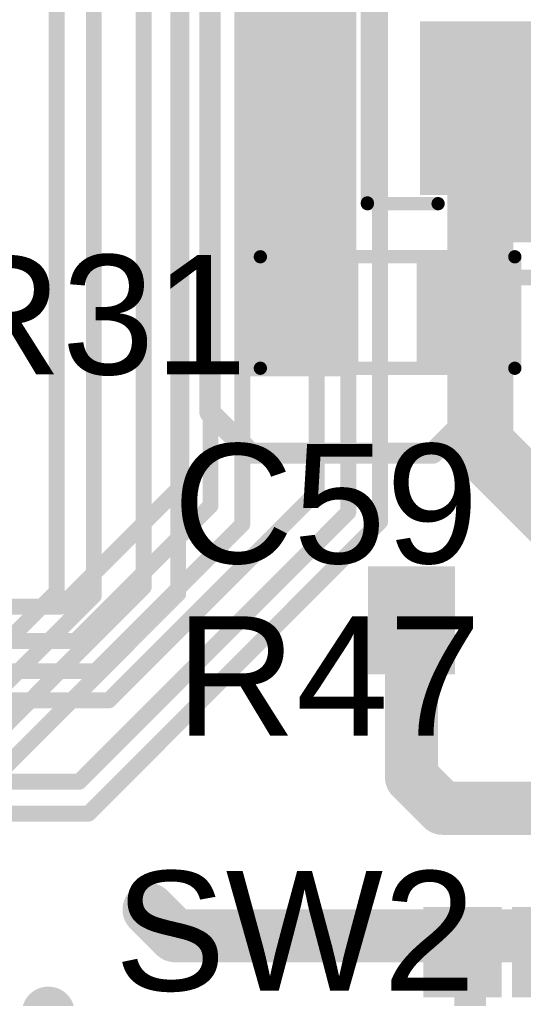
# Model space of a CAD drawing. Header units: millimetres. Extents: x -0.39 to 4.37, y -0.38 to 3.54.
# Drawn here: x 1.289 to 1.4791, y 0.0394 to 0.4082 of the extents above; entities that cross this region are included whole.
import ezdxf

# ---------------------------------------------------------------- set-up
doc = ezdxf.new("R2010")
doc.units = ezdxf.units.MM
doc.header["$MEASUREMENT"] = 0
for name, color, linetype in [('BottomLayer', 5, 'Continuous'), ('BottomPaste', 16, 'Continuous'), ('BottomSolder', 6, 'Continuous'), ('TopLayer', 1, 'Continuous'), ('TopOverlay', 2, 'Continuous'), ('TopPaste', 8, 'Continuous'), ('TopSolder', 216, 'Continuous'), ('ViaHoleLayer', 16, 'Continuous')]:
    doc.layers.add(name, color=color, linetype=linetype)
doc.styles.add('Arial', font='', dxfattribs={"height": 0.2})
doc.styles.get('Arial').set_extended_font_data('Arial')

# ---------------------------------------------------------------- blocks, each defined once
blk = doc.blocks.new('PSPMAA0412_1R0M_ANP_2')
at = {"layer": 'TopLayer'}
for points in [[(-0.09744, 0.04528), (-0.04232, 0.04528), (-0.04232, -0.04528), (-0.09744, -0.04528)], [(0.04232, 0.04528), (0.09744, 0.04528), (0.09744, -0.04528), (0.04232, -0.04528)]]:
    blk.add_hatch(color=1, dxfattribs=at).paths.add_polyline_path(points)
at = {"layer": 'TopPaste'}
for points in [[(-0.09744, 0.04528), (-0.04232, 0.04528), (-0.04232, -0.04528), (-0.09744, -0.04528)], [(0.04232, 0.04528), (0.09744, 0.04528), (0.09744, -0.04528), (0.04232, -0.04528)]]:
    blk.add_hatch(color=8, dxfattribs=at).paths.add_polyline_path(points)
at = {"layer": 'TopSolder'}
for points in [[(-0.10144, 0.04928), (-0.03832, 0.04928), (-0.03832, -0.04928), (-0.10144, -0.04928)], [(0.03832, 0.04928), (0.10144, 0.04928), (0.10144, -0.04928), (0.03832, -0.04928)]]:
    blk.add_hatch(color=216, dxfattribs=at).paths.add_polyline_path(points)
at = {"layer": 'TopOverlay', "const_width": 0.005}
for points in [[(-0.08688, 0.056), (-0.08688, 0.08268)], [(0, 0.08268), (-0.08661, 0.08268)], [(0.08661, 0.08268), (0, 0.08268)], [(0.08688, 0.056), (0.08688, 0.08268)], [(-0.08688, -0.08268), (-0.08688, -0.056)], [(0.08688, -0.08268), (0.08688, -0.056)], [(0, -0.08268), (-0.08661, -0.08268)], [(0.08661, -0.08268), (0, -0.08268)]]:
    blk.add_lwpolyline(points, dxfattribs=at)
at = {"layer": 'TopOverlay', "const_width": 0.0025}
for points in [[(-0.08813, 0.08268, 1), (-0.08563, 0.08268, 1)], [(-0.08786, 0.08268, 1), (-0.08536, 0.08268, 1)], [(-0.00125, 0.08268, 1), (0.00125, 0.08268, 1)], [(-0.00125, 0.08268, 1), (0.00125, 0.08268, 1)], [(0.08536, 0.08268, 1), (0.08786, 0.08268, 1)], [(0.08563, 0.08268, 1), (0.08813, 0.08268, 1)], [(-0.08813, 0.056, 1), (-0.08563, 0.056, 1)], [(0.08563, 0.056, 1), (0.08813, 0.056, 1)], [(-0.08813, -0.056, 1), (-0.08563, -0.056, 1)], [(0.08563, -0.056, 1), (0.08813, -0.056, 1)], [(-0.08813, -0.08268, 1), (-0.08563, -0.08268, 1)], [(-0.08786, -0.08268, 1), (-0.08536, -0.08268, 1)], [(-0.00125, -0.08268, 1), (0.00125, -0.08268, 1)], [(-0.00125, -0.08268, 1), (0.00125, -0.08268, 1)], [(0.08536, -0.08268, 1), (0.08786, -0.08268, 1)], [(0.08563, -0.08268, 1), (0.08813, -0.08268, 1)]]:
    blk.add_lwpolyline(points, format="xyb", close=True, dxfattribs=at)
blk = doc.blocks.new('DFN1006_2L_B_269')
at = {"layer": 'BottomLayer'}
for points in [[(-0.02756, 0.01299), (-0.00591, 0.01299), (-0.00591, -0.01299), (-0.02756, -0.01299)], [(0.00591, 0.01299), (0.02756, 0.01299), (0.02756, -0.01299), (0.00591, -0.01299)]]:
    blk.add_hatch(color=5, dxfattribs=at).paths.add_polyline_path(points)
at = {"layer": 'BottomPaste'}
for points in [[(-0.02756, 0.01299), (-0.00591, 0.01299), (-0.00591, -0.01299), (-0.02756, -0.01299)], [(0.00591, 0.01299), (0.02756, 0.01299), (0.02756, -0.01299), (0.00591, -0.01299)]]:
    blk.add_hatch(color=16, dxfattribs=at).paths.add_polyline_path(points)
at = {"layer": 'BottomSolder'}
for points in [[(-0.03156, 0.01699), (-0.00191, 0.01699), (-0.00191, -0.01699), (-0.03156, -0.01699)], [(0.00191, 0.01699), (0.03156, 0.01699), (0.03156, -0.01699), (0.00191, -0.01699)]]:
    blk.add_hatch(color=6, dxfattribs=at).paths.add_polyline_path(points)
blk = doc.blocks.new('SOD_323_B_270')
at = {"layer": 'BottomLayer'}
for points in [[(-0.0563, 0.01634), (-0.0315, 0.01634), (-0.0315, -0.01634), (-0.0563, -0.01634)], [(0.0315, 0.01634), (0.0563, 0.01634), (0.0563, -0.01634), (0.0315, -0.01634)]]:
    blk.add_hatch(color=5, dxfattribs=at).paths.add_polyline_path(points)
at = {"layer": 'BottomPaste'}
for points in [[(-0.0563, 0.01634), (-0.0315, 0.01634), (-0.0315, -0.01634), (-0.0563, -0.01634)], [(0.0315, 0.01634), (0.0563, 0.01634), (0.0563, -0.01634), (0.0315, -0.01634)]]:
    blk.add_hatch(color=16, dxfattribs=at).paths.add_polyline_path(points)
at = {"layer": 'BottomSolder'}
for points in [[(-0.0603, 0.02034), (-0.0275, 0.02034), (-0.0275, -0.02034), (-0.0603, -0.02034)], [(0.0275, 0.02034), (0.0603, 0.02034), (0.0603, -0.02034), (0.0275, -0.02034)]]:
    blk.add_hatch(color=6, dxfattribs=at).paths.add_polyline_path(points)
blk = doc.blocks.new('CAP0805_B_318')
at = {"layer": 'BottomLayer'}
for points in [[(-0.06, 0.03), (-0.02, 0.03), (-0.02, -0.03), (-0.06, -0.03)], [(0.02, 0.03), (0.06, 0.03), (0.06, -0.03), (0.02, -0.03)]]:
    blk.add_hatch(color=5, dxfattribs=at).paths.add_polyline_path(points)
at = {"layer": 'BottomPaste'}
for points in [[(-0.06, 0.03), (-0.02, 0.03), (-0.02, -0.03), (-0.06, -0.03)], [(0.02, 0.03), (0.06, 0.03), (0.06, -0.03), (0.02, -0.03)]]:
    blk.add_hatch(color=16, dxfattribs=at).paths.add_polyline_path(points)
at = {"layer": 'BottomSolder'}
for points in [[(-0.06276, 0.03276), (-0.01724, 0.03276), (-0.01724, -0.03276), (-0.06276, -0.03276)], [(0.01724, 0.03276), (0.06276, 0.03276), (0.06276, -0.03276), (0.01724, -0.03276)]]:
    blk.add_hatch(color=6, dxfattribs=at).paths.add_polyline_path(points)
blk = doc.blocks.new('TS_1185EC_C_D_B_373')
at = {"layer": 'TopLayer'}
for points in [[(-0.10039, 0.04725), (-0.05118, 0.04725), (-0.05118, 0.01181), (-0.10039, 0.01181)], [(0.05118, 0.04725), (0.10039, 0.04725), (0.10039, 0.01181), (0.05118, 0.01181)], [(-0.10039, -0.01181), (-0.05118, -0.01181), (-0.05118, -0.04724), (-0.10039, -0.04724)], [(0.05118, -0.01181), (0.10039, -0.01181), (0.10039, -0.04724), (0.05118, -0.04724)]]:
    blk.add_hatch(color=1, dxfattribs=at).paths.add_polyline_path(points)
at = {"layer": 'TopPaste'}
for points in [[(-0.10039, 0.04725), (-0.05118, 0.04725), (-0.05118, 0.01181), (-0.10039, 0.01181)], [(0.05118, 0.04725), (0.10039, 0.04725), (0.10039, 0.01181), (0.05118, 0.01181)], [(-0.10039, -0.01181), (-0.05118, -0.01181), (-0.05118, -0.04724), (-0.10039, -0.04724)], [(0.05118, -0.01181), (0.10039, -0.01181), (0.10039, -0.04724), (0.05118, -0.04724)]]:
    blk.add_hatch(color=8, dxfattribs=at).paths.add_polyline_path(points)
at = {"layer": 'TopSolder'}
for points in [[(-0.10439, 0.05125), (-0.04718, 0.05125), (-0.04718, 0.00781), (-0.10439, 0.00781)], [(0.04718, 0.05125), (0.10439, 0.05125), (0.10439, 0.00781), (0.04718, 0.00781)], [(-0.10439, -0.00781), (-0.04718, -0.00781), (-0.04718, -0.05124), (-0.10439, -0.05124)], [(0.04718, -0.00781), (0.10439, -0.00781), (0.10439, -0.05124), (0.04718, -0.05124)]]:
    blk.add_hatch(color=216, dxfattribs=at).paths.add_polyline_path(points)
at = {"layer": 'TopOverlay'}
for points, const_width in [([(-0.084, 0.061, 1), (-0.094, 0.061, 1)], 0.01), ([(-0.0965, 0.061, 1), (-0.0915, 0.061, 1)], 0.005), ([(-0.0865, 0.061, 1), (-0.0815, 0.061, 1)], 0.005), ([(-0.06925, 0.06, 1), (-0.06675, 0.06, 1)], 0.0025), ([(0.06675, 0.06, 1), (0.06925, 0.06, 1)], 0.0025), ([(-0.06925, -0.06, 1), (-0.06675, -0.06, 1)], 0.0025), ([(0.06675, -0.06, 1), (0.06925, -0.06, 1)], 0.0025)]:
    blk.add_lwpolyline(points, format="xyb", close=True, dxfattribs=dict(at, const_width=const_width))
at = {"layer": 'TopOverlay', "const_width": 0.005}
for points in [[(-0.068, 0.06), (0.068, 0.06)], [(-0.068, -0.06), (0.068, -0.06)]]:
    blk.add_lwpolyline(points, dxfattribs=at)
blk = doc.blocks.new('RES0603_405')
at = {"layer": 'TopLayer'}
for points in [[(-0.015, 0.0175), (-0.015, -0.0175), (-0.045, -0.0175), (-0.045, 0.0175)], [(0.045, 0.0175), (0.045, -0.0175), (0.015, -0.0175), (0.015, 0.0175)]]:
    blk.add_hatch(color=1, dxfattribs=at).paths.add_polyline_path(points)
at = {"layer": 'TopPaste'}
for points in [[(-0.015, 0.0175), (-0.015, -0.0175), (-0.045, -0.0175), (-0.045, 0.0175)], [(0.045, 0.0175), (0.045, -0.0175), (0.015, -0.0175), (0.015, 0.0175)]]:
    blk.add_hatch(color=8, dxfattribs=at).paths.add_polyline_path(points)
at = {"layer": 'TopSolder'}
for points in [[(-0.011, 0.0215), (-0.011, -0.0215), (-0.049, -0.0215), (-0.049, 0.0215)], [(0.049, 0.0215), (0.049, -0.0215), (0.011, -0.0215), (0.011, 0.0215)]]:
    blk.add_hatch(color=216, dxfattribs=at).paths.add_polyline_path(points)
at = {"layer": 'TopOverlay', "const_width": 0.005}
for points in [[(0.048, 0.021), (-0.048, 0.021)], [(-0.048, 0.021), (-0.048, -0.021)], [(0.048, 0.021), (0.048, -0.021)], [(0.048, -0.021), (-0.048, -0.021)]]:
    blk.add_lwpolyline(points, dxfattribs=at)
at = {"layer": 'TopOverlay', "const_width": 0.0025}
for points in [[(-0.04925, 0.021, 1), (-0.04675, 0.021, 1)], [(-0.04925, 0.021, 1), (-0.04675, 0.021, 1)], [(0.04675, 0.021, 1), (0.04925, 0.021, 1)], [(0.04675, 0.021, 1), (0.04925, 0.021, 1)], [(-0.04925, -0.021, 1), (-0.04675, -0.021, 1)], [(-0.04925, -0.021, 1), (-0.04675, -0.021, 1)], [(0.04675, -0.021, 1), (0.04925, -0.021, 1)], [(0.04675, -0.021, 1), (0.04925, -0.021, 1)]]:
    blk.add_lwpolyline(points, format="xyb", close=True, dxfattribs=at)

msp = doc.modelspace()

# ---------------------------------------------------------------- hatches: boundary and pattern name
at = {"layer": 'BottomLayer'}
h = msp.add_hatch(color=5, dxfattribs=at)
edge = h.paths.add_edge_path()
edge.add_arc((1.33782, 0.07282), 0.00492, 0, 360)
at = {"layer": 'BottomSolder'}
h = msp.add_hatch(color=6, dxfattribs=at)
edge = h.paths.add_edge_path()
edge.add_arc((1.33782, 0.07282), 0.00892, 0, 360)
at = {"layer": 'TopLayer'}
msp.add_hatch(color=1, dxfattribs=at).paths.add_polyline_path([(1.37382, 0.27382), (1.41582, 0.27382), (1.41582, 0.44982), (1.37382, 0.44982)])
h = msp.add_hatch(color=1, dxfattribs=at)
edge = h.paths.add_edge_path()
edge.add_arc((1.33782, 0.07282), 0.00492, 0, 360)
at = {"layer": 'TopSolder'}
h = msp.add_hatch(color=216, dxfattribs=at)
edge = h.paths.add_edge_path()
edge.add_arc((1.33782, 0.07282), 0.00892, 0, 360)
at = {"layer": 'ViaHoleLayer'}
h = msp.add_hatch(color=16, dxfattribs=at)
edge = h.paths.add_edge_path()
edge.add_arc((1.33782, 0.07282), 0.00394, 0, 360)

# ---------------------------------------------------------------- linework, layer by layer
at = {"layer": 'BottomLayer'}
for points, const_width in [([(1.35, 0.23256), (1.35, 0.597)], 0.006), ([(1.361, 0.225), (1.361, 0.587)], 0.006), ([(1.373, 0.218), (1.373, 0.577)], 0.006), ([(1.40108, 0.23008), (1.40108, 0.5794)], 0.006), ([(1.413, 0.22256), (1.413, 0.572)], 0.006), ([(1.425, 0.219), (1.425, 0.561)], 0.006), ([(1.46282, 0.24818), (1.46282, 0.37482)], 0.025), ([(1.46282, 0.24818), (1.50086, 0.21014)], 0.025), ([(1.30444, 0.187), (1.35, 0.23256)], 0.006), ([(1.32267, 0.15167), (1.40108, 0.23008)], 0.006), ([(1.31, 0.174), (1.361, 0.225)], 0.006), ([(1.31144, 0.121), (1.413, 0.22256)], 0.006), ([(1.315, 0.109), (1.425, 0.219)], 0.006), ([(1.31767, 0.16267), (1.373, 0.218)], 0.006), ([(1.43682, 0.12272), (1.43682, 0.18182)], 0.02), ([(0.92775, 0.187), (1.30444, 0.187)], 0.006), ([(0.92464, 0.174), (1.31, 0.174)], 0.006), ([(0.71518, 0.16267), (1.31767, 0.16267)], 0.006), ([(0.72967, 0.15167), (1.32267, 0.15167)], 0.006), ([(1.43682, 0.12272), (1.44854, 0.111)], 0.02), ([(0.7814, 0.121), (1.31144, 0.121)], 0.006), ([(1.44854, 0.111), (1.587, 0.111)], 0.02), ([(0.77164, 0.109), (1.315, 0.109)], 0.006), ([(1.45609, 0.05682), (1.459, 0.05391)], 0.012), ([(1.459, 0.02), (1.459, 0.05391)], 0.012)]:
    msp.add_lwpolyline(points, dxfattribs=dict(at, const_width=const_width))
for points, const_width in [([(1.45657, 0.37482, 1), (1.46907, 0.37482, 1)], 0.0125), ([(1.45657, 0.24818, 1), (1.46907, 0.24818, 1)], 0.0125), ([(1.45657, 0.24818, 1), (1.46907, 0.24818, 1)], 0.0125), ([(1.3485, 0.23256, 1), (1.3515, 0.23256, 1)], 0.003), ([(1.3485, 0.23256, 1), (1.3515, 0.23256, 1)], 0.003), ([(1.39958, 0.23008, 1), (1.40258, 0.23008, 1)], 0.003), ([(1.39958, 0.23008, 1), (1.40258, 0.23008, 1)], 0.003), ([(1.3595, 0.225, 1), (1.3625, 0.225, 1)], 0.003), ([(1.3595, 0.225, 1), (1.3625, 0.225, 1)], 0.003), ([(1.4115, 0.22256, 1), (1.4145, 0.22256, 1)], 0.003), ([(1.4115, 0.22256, 1), (1.4145, 0.22256, 1)], 0.003), ([(1.4235, 0.219, 1), (1.4265, 0.219, 1)], 0.003), ([(1.4235, 0.219, 1), (1.4265, 0.219, 1)], 0.003), ([(1.3715, 0.218, 1), (1.3745, 0.218, 1)], 0.003), ([(1.3715, 0.218, 1), (1.3745, 0.218, 1)], 0.003), ([(1.43182, 0.18182, 1), (1.44182, 0.18182, 1)], 0.01), ([(1.30294, 0.187, 1), (1.30594, 0.187, 1)], 0.003), ([(1.30294, 0.187, 1), (1.30594, 0.187, 1)], 0.003), ([(1.3085, 0.174, 1), (1.3115, 0.174, 1)], 0.003), ([(1.3085, 0.174, 1), (1.3115, 0.174, 1)], 0.003), ([(1.31617, 0.16267, 1), (1.31917, 0.16267, 1)], 0.003), ([(1.31617, 0.16267, 1), (1.31917, 0.16267, 1)], 0.003), ([(1.32117, 0.15167, 1), (1.32417, 0.15167, 1)], 0.003), ([(1.32117, 0.15167, 1), (1.32417, 0.15167, 1)], 0.003), ([(1.43182, 0.12272, 1), (1.44182, 0.12272, 1)], 0.01), ([(1.43182, 0.12272, 1), (1.44182, 0.12272, 1)], 0.01), ([(1.30994, 0.121, 1), (1.31294, 0.121, 1)], 0.003), ([(1.30994, 0.121, 1), (1.31294, 0.121, 1)], 0.003), ([(1.44354, 0.111, 1), (1.45354, 0.111, 1)], 0.01), ([(1.44354, 0.111, 1), (1.45354, 0.111, 1)], 0.01), ([(1.3135, 0.109, 1), (1.3165, 0.109, 1)], 0.003), ([(1.3135, 0.109, 1), (1.3165, 0.109, 1)], 0.003), ([(1.45309, 0.05682, 1), (1.45909, 0.05682, 1)], 0.006), ([(1.456, 0.05391, 1), (1.462, 0.05391, 1)], 0.006), ([(1.456, 0.05391, 1), (1.462, 0.05391, 1)], 0.006)]:
    msp.add_lwpolyline(points, format="xyb", close=True, dxfattribs=dict(at, const_width=const_width))
at = {"layer": 'TopLayer'}
for points, const_width in [([(1.34882, 0.19182), (1.34882, 0.559)], 0.006), ([(1.303, 0.19266), (1.303, 0.473)], 0.006), ([(1.36082, 0.26018), (1.36082, 0.47028)], 0.008), ([(1.317, 0.19111), (1.317, 0.464)], 0.006), ([(1.33582, 0.19437), (1.33582, 0.45082)], 0.006), ([(1.38887, 0.36778), (1.38887, 0.43583)], 0.01), ([(1.38887, 0.36778), (1.39482, 0.36182)], 0.01), ([(1.45782, 0.299), (1.46982, 0.311)], 0.006), ([(1.46982, 0.311), (1.61, 0.311)], 0.006), ([(1.45782, 0.25782), (1.45782, 0.29782)], 0.008), ([(1.45782, 0.29782), (1.45782, 0.299)], 0.006), ([(1.36082, 0.26018), (1.37618, 0.24482)], 0.008), ([(1.44482, 0.24482), (1.45782, 0.25782)], 0.008), ([(1.37618, 0.24482), (1.44482, 0.24482)], 0.008), ([(1.18934, 0.079), (1.303, 0.19266)], 0.006), ([(1.19845, 0.057), (1.33582, 0.19437)], 0.006), ([(1.19389, 0.068), (1.317, 0.19111)], 0.006), ([(1.20301, 0.046), (1.34882, 0.19182)], 0.006), ([(1.33782, 0.07282), (1.34764, 0.063)], 0.02), ([(1.34764, 0.063), (1.53364, 0.063)], 0.02)]:
    msp.add_lwpolyline(points, dxfattribs=dict(at, const_width=const_width))
for points, const_width in [([(1.38637, 0.36778, 1), (1.39137, 0.36778, 1)], 0.005), ([(1.38637, 0.36778, 1), (1.39137, 0.36778, 1)], 0.005), ([(1.39232, 0.36182, 1), (1.39732, 0.36182, 1)], 0.005), ([(1.46832, 0.311, 1), (1.47132, 0.311, 1)], 0.003), ([(1.46832, 0.311, 1), (1.47132, 0.311, 1)], 0.003), ([(1.45582, 0.29782, 1), (1.45982, 0.29782, 1)], 0.004), ([(1.45632, 0.299, 1), (1.45932, 0.299, 1)], 0.003), ([(1.45632, 0.299, 1), (1.45932, 0.299, 1)], 0.003), ([(1.45632, 0.29782, 1), (1.45932, 0.29782, 1)], 0.003), ([(1.35882, 0.26018, 1), (1.36282, 0.26018, 1)], 0.004), ([(1.35882, 0.26018, 1), (1.36282, 0.26018, 1)], 0.004), ([(1.45582, 0.25782, 1), (1.45982, 0.25782, 1)], 0.004), ([(1.45582, 0.25782, 1), (1.45982, 0.25782, 1)], 0.004), ([(1.37418, 0.24482, 1), (1.37818, 0.24482, 1)], 0.004), ([(1.37418, 0.24482, 1), (1.37818, 0.24482, 1)], 0.004), ([(1.44282, 0.24482, 1), (1.44682, 0.24482, 1)], 0.004), ([(1.44282, 0.24482, 1), (1.44682, 0.24482, 1)], 0.004), ([(1.3015, 0.19266, 1), (1.3045, 0.19266, 1)], 0.003), ([(1.3015, 0.19266, 1), (1.3045, 0.19266, 1)], 0.003), ([(1.33432, 0.19437, 1), (1.33732, 0.19437, 1)], 0.003), ([(1.33432, 0.19437, 1), (1.33732, 0.19437, 1)], 0.003), ([(1.3155, 0.19111, 1), (1.3185, 0.19111, 1)], 0.003), ([(1.3155, 0.19111, 1), (1.3185, 0.19111, 1)], 0.003), ([(1.34732, 0.19182, 1), (1.35032, 0.19182, 1)], 0.003), ([(1.34732, 0.19182, 1), (1.35032, 0.19182, 1)], 0.003), ([(1.33282, 0.07282, 1), (1.34282, 0.07282, 1)], 0.01), ([(1.34264, 0.063, 1), (1.35264, 0.063, 1)], 0.01), ([(1.34264, 0.063, 1), (1.35264, 0.063, 1)], 0.01)]:
    msp.add_lwpolyline(points, format="xyb", close=True, dxfattribs=dict(at, const_width=const_width))

# ---------------------------------------------------------------- block references
for name, p, rotation in [('PSPMAA0412_1R0M_ANP_2', (1.50287, 0.42571), 270), ('CAP0805_B_318', (1.50282, 0.37482), 180), ('RES0603_405', (1.42782, 0.29782), 180), ('DFN1006_2L_B_269', (1.47282, 0.05682), 180)]:
    msp.add_blockref(name, p, dxfattribs=dict(rotation=rotation))
for name, p in [('SOD_323_B_270', (1.48072, 0.18182)), ('TS_1185EC_C_D_B_373', (1.38882, -0.02718))]:
    msp.add_blockref(name, p)

# ---------------------------------------------------------------- texts
at = {"layer": 'TopOverlay', "style": 'Arial'}
for s, p in [('R31', (1.25952, 0.27451)), ('C59', (1.34684, 0.20333)), ('R47', (1.34784, 0.13833)), ('SW2', (1.32484, 0.04233))]:
    msp.add_text(s, height=0.045, dxfattribs=at).set_placement(p)

doc.saveas('drawing.dxf')
